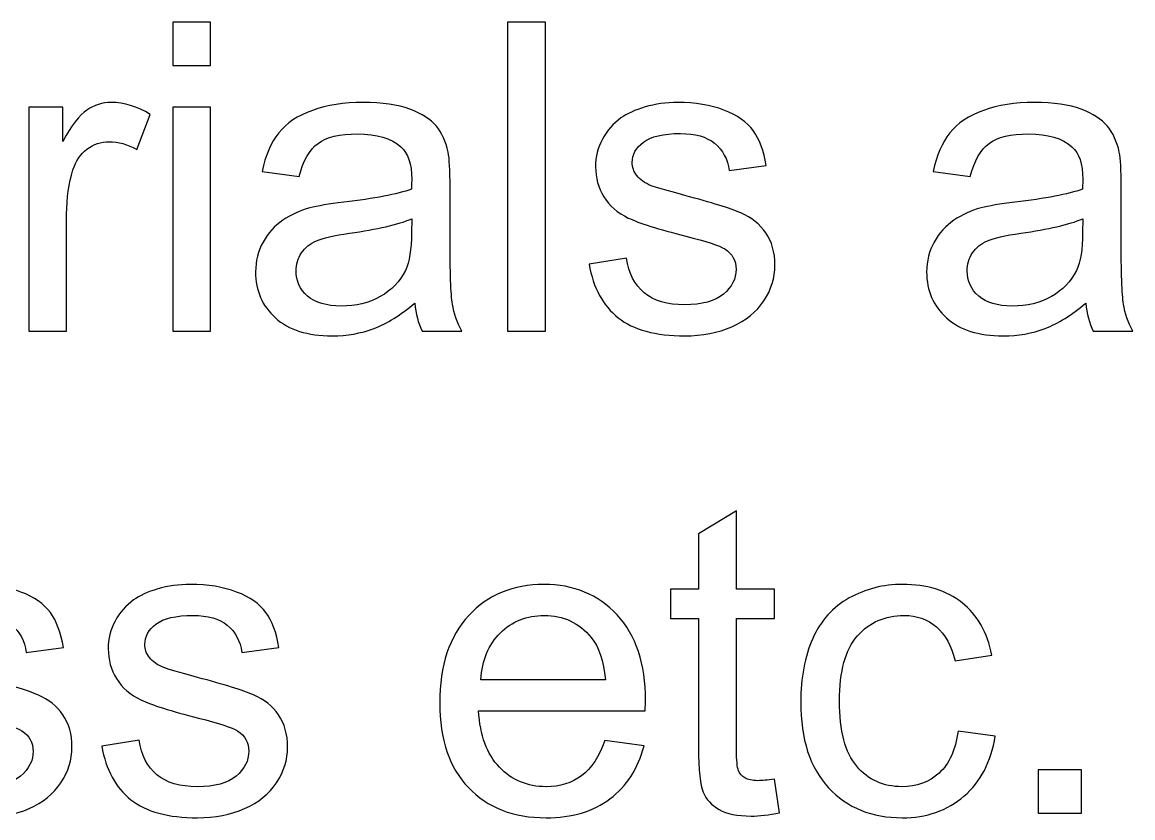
# Model space of a CAD drawing. Header units: centimetres. Extents: x -73.3 to 26.2, y -19.8 to 24.4.
# Drawn here: x 18.117 to 21.608, y 18.855 to 21.355 of the extents above; entities that cross this region are included whole.
import ezdxf

# ---------------------------------------------------------------- set-up
doc = ezdxf.new("R2010")
doc.units = ezdxf.units.CM
doc.header["$MEASUREMENT"] = 0
doc.layers.add('layer 1', color=7, linetype='Continuous')

msp = doc.modelspace()

# ---------------------------------------------------------------- linework, layer by layer
at = {"layer": 'layer 1', "color": 250}
for points, knots in [([(18.59028, 21.21957), (18.59028, 21.21957), (18.59028, 21.35513), (18.59028, 21.35513), (18.59028, 21.35513), (18.59028, 21.35513), (18.70957, 21.35513), (18.70957, 21.35513), (18.70957, 21.35513), (18.70957, 21.35513), (18.70957, 21.21957), (18.70957, 21.21957), (18.70957, 21.21957), (18.70957, 21.21957), (18.59028, 21.21957), (18.59028, 21.21957)], [0, 0, 0, 0, 0.2, 0.2, 0.2, 0.2, 0.4, 0.4, 0.4, 0.4, 0.6, 0.6, 0.6, 0.6, 1, 1, 1, 1]), ([(19.64261, 20.38458), (19.64261, 20.38458), (19.64261, 21.35513), (19.64261, 21.35513), (19.64261, 21.35513), (19.64261, 21.35513), (19.7619, 21.35513), (19.7619, 21.35513), (19.7619, 21.35513), (19.7619, 21.35513), (19.7619, 20.38458), (19.7619, 20.38458), (19.7619, 20.38458), (19.7619, 20.38458), (19.64261, 20.38458), (19.64261, 20.38458)], [0, 0, 0, 0, 0.2, 0.2, 0.2, 0.2, 0.4, 0.4, 0.4, 0.4, 0.6, 0.6, 0.6, 0.6, 1, 1, 1, 1]), ([(18.13755, 20.38458), (18.13755, 20.38458), (18.13755, 21.08809), (18.13755, 21.08809), (18.13755, 21.08809), (18.13755, 21.08809), (18.24463, 21.08809), (18.24463, 21.08809), (18.24463, 21.08809), (18.24463, 21.08809), (18.24463, 20.98033), (18.24463, 20.98033), (18.24463, 20.98033), (18.27197, 21.03025), (18.29727, 21.06324), (18.32054, 21.07905), (18.32054, 21.07905), (18.34381, 21.09509), (18.36934, 21.103), (18.39713, 21.103), (18.39713, 21.103), (18.43734, 21.103), (18.47823, 21.09035), (18.5198, 21.06527), (18.5198, 21.06527), (18.5198, 21.06527), (18.47733, 20.95525), (18.47733, 20.95525), (18.47733, 20.95525), (18.44841, 20.97152), (18.41949, 20.97965), (18.39058, 20.97965), (18.39058, 20.97965), (18.3646, 20.97965), (18.34133, 20.97174), (18.32077, 20.95615), (18.32077, 20.95615), (18.30021, 20.94057), (18.28552, 20.91888), (18.27671, 20.89109), (18.27671, 20.89109), (18.26338, 20.84884), (18.25683, 20.80253), (18.25683, 20.75215), (18.25683, 20.75215), (18.25683, 20.75215), (18.25683, 20.38458), (18.25683, 20.38458), (18.25683, 20.38458), (18.25683, 20.38458), (18.13755, 20.38458), (18.13755, 20.38458)], [0, 0, 0, 0, 0.0714286, 0.0714286, 0.0714286, 0.0714286, 0.1428571, 0.1428571, 0.1428571, 0.1428571, 0.2142857, 0.2142857, 0.2142857, 0.2142857, 0.2857143, 0.2857143, 0.2857143, 0.2857143, 0.3571429, 0.3571429, 0.3571429, 0.3571429, 0.4285714, 0.4285714, 0.4285714, 0.4285714, 0.5, 0.5, 0.5, 0.5, 0.5714286, 0.5714286, 0.5714286, 0.5714286, 0.6428571, 0.6428571, 0.6428571, 0.6428571, 0.7142857, 0.7142857, 0.7142857, 0.7142857, 0.7857143, 0.7857143, 0.7857143, 0.7857143, 0.8571429, 0.8571429, 0.8571429, 0.8571429, 1, 1, 1, 1]), ([(18.59028, 20.38458), (18.59028, 20.38458), (18.59028, 21.08809), (18.59028, 21.08809), (18.59028, 21.08809), (18.59028, 21.08809), (18.70957, 21.08809), (18.70957, 21.08809), (18.70957, 21.08809), (18.70957, 21.08809), (18.70957, 20.38458), (18.70957, 20.38458), (18.70957, 20.38458), (18.70957, 20.38458), (18.59028, 20.38458), (18.59028, 20.38458)], [0, 0, 0, 0, 0.2, 0.2, 0.2, 0.2, 0.4, 0.4, 0.4, 0.4, 0.6, 0.6, 0.6, 0.6, 1, 1, 1, 1]), ([(19.35095, 20.47269), (19.30667, 20.43496), (19.26397, 20.40853), (19.22308, 20.39294), (19.22308, 20.39294), (19.18219, 20.37735), (19.13836, 20.36967), (19.09137, 20.36967), (19.09137, 20.36967), (19.01411, 20.36967), (18.95469, 20.38842), (18.91312, 20.42615), (18.91312, 20.42615), (18.87155, 20.46365), (18.85077, 20.51177), (18.85077, 20.57028), (18.85077, 20.57028), (18.85077, 20.60462), (18.85868, 20.63603), (18.87426, 20.66449), (18.87426, 20.66449), (18.89008, 20.69296), (18.91064, 20.71555), (18.93594, 20.73272), (18.93594, 20.73272), (18.96147, 20.74989), (18.98993, 20.76299), (19.02179, 20.7718), (19.02179, 20.7718), (19.04528, 20.7779), (19.08075, 20.78378), (19.12797, 20.78965), (19.12797, 20.78965), (19.22421, 20.80095), (19.29538, 20.81473), (19.34079, 20.83054), (19.34079, 20.83054), (19.34124, 20.84681), (19.34146, 20.8572), (19.34146, 20.86149), (19.34146, 20.86149), (19.34146, 20.90984), (19.33017, 20.94395), (19.30758, 20.96383), (19.30758, 20.96383), (19.27708, 20.99072), (19.23167, 21.00405), (19.17157, 21.00405), (19.17157, 21.00405), (19.11532, 21.00405), (19.07375, 20.99411), (19.04709, 20.97445), (19.04709, 20.97445), (19.02021, 20.9548), (19.00055, 20.92001), (18.98767, 20.86985), (18.98767, 20.86985), (18.98767, 20.86985), (18.8711, 20.88612), (18.8711, 20.88612), (18.8711, 20.88612), (18.88172, 20.93605), (18.89911, 20.97649), (18.92351, 21.00721), (18.92351, 21.00721), (18.94791, 21.03794), (18.98316, 21.06143), (19.02924, 21.07815), (19.02924, 21.07815), (19.07511, 21.09464), (19.12865, 21.103), (19.18919, 21.103), (19.18919, 21.103), (19.24929, 21.103), (19.29831, 21.096), (19.33604, 21.08176), (19.33604, 21.08176), (19.37354, 21.06753), (19.40133, 21.04991), (19.41895, 21.02845), (19.41895, 21.02845), (19.43657, 21.00698), (19.449, 20.97987), (19.45623, 20.94712), (19.45623, 20.94712), (19.46007, 20.92678), (19.4621, 20.89019), (19.4621, 20.83755), (19.4621, 20.83755), (19.4621, 20.83755), (19.4621, 20.6794), (19.4621, 20.6794), (19.4621, 20.6794), (19.4621, 20.56893), (19.46459, 20.49912), (19.46956, 20.46953), (19.46956, 20.46953), (19.4743, 20.43993), (19.48424, 20.41169), (19.4987, 20.38458), (19.4987, 20.38458), (19.4987, 20.38458), (19.374, 20.38458), (19.374, 20.38458), (19.374, 20.38458), (19.36202, 20.40966), (19.35434, 20.43903), (19.35095, 20.47269)], [0, 0, 0, 0, 0.0357143, 0.0357143, 0.0357143, 0.0357143, 0.0714286, 0.0714286, 0.0714286, 0.0714286, 0.1071429, 0.1071429, 0.1071429, 0.1071429, 0.1428571, 0.1428571, 0.1428571, 0.1428571, 0.1785714, 0.1785714, 0.1785714, 0.1785714, 0.2142857, 0.2142857, 0.2142857, 0.2142857, 0.25, 0.25, 0.25, 0.25, 0.2857143, 0.2857143, 0.2857143, 0.2857143, 0.3214286, 0.3214286, 0.3214286, 0.3214286, 0.3571429, 0.3571429, 0.3571429, 0.3571429, 0.3928571, 0.3928571, 0.3928571, 0.3928571, 0.4285714, 0.4285714, 0.4285714, 0.4285714, 0.4642857, 0.4642857, 0.4642857, 0.4642857, 0.5, 0.5, 0.5, 0.5, 0.5357143, 0.5357143, 0.5357143, 0.5357143, 0.5714286, 0.5714286, 0.5714286, 0.5714286, 0.6071429, 0.6071429, 0.6071429, 0.6071429, 0.6428571, 0.6428571, 0.6428571, 0.6428571, 0.6785714, 0.6785714, 0.6785714, 0.6785714, 0.7142857, 0.7142857, 0.7142857, 0.7142857, 0.75, 0.75, 0.75, 0.75, 0.7857143, 0.7857143, 0.7857143, 0.7857143, 0.8214286, 0.8214286, 0.8214286, 0.8214286, 0.8571429, 0.8571429, 0.8571429, 0.8571429, 0.8928571, 0.8928571, 0.8928571, 0.8928571, 0.9285714, 0.9285714, 0.9285714, 0.9285714, 1, 1, 1, 1]), ([(19.89903, 20.59468), (19.89903, 20.59468), (20.01696, 20.61366), (20.01696, 20.61366), (20.01696, 20.61366), (20.02351, 20.56644), (20.04204, 20.5303), (20.07231, 20.50499), (20.07231, 20.50499), (20.10258, 20.47992), (20.14506, 20.46727), (20.19928, 20.46727), (20.19928, 20.46727), (20.25417, 20.46727), (20.29484, 20.47834), (20.3215, 20.5007), (20.3215, 20.5007), (20.34793, 20.52284), (20.36126, 20.54905), (20.36126, 20.5791), (20.36126, 20.5791), (20.36126, 20.60598), (20.34929, 20.62722), (20.32556, 20.64258), (20.32556, 20.64258), (20.30885, 20.6532), (20.26818, 20.66653), (20.20357, 20.68302), (20.20357, 20.68302), (20.11636, 20.70493), (20.05604, 20.72391), (20.02216, 20.73995), (20.02216, 20.73995), (19.98849, 20.75622), (19.96297, 20.77836), (19.94557, 20.80682), (19.94557, 20.80682), (19.92817, 20.83506), (19.91936, 20.86646), (19.91936, 20.9008), (19.91936, 20.9008), (19.91936, 20.93221), (19.92659, 20.96112), (19.94083, 20.98778), (19.94083, 20.98778), (19.95528, 21.01444), (19.97471, 21.03658), (19.99934, 21.0542), (19.99934, 21.0542), (20.01786, 21.06776), (20.04317, 21.07928), (20.07502, 21.08877), (20.07502, 21.08877), (20.1071, 21.09826), (20.14122, 21.103), (20.17781, 21.103), (20.17781, 21.103), (20.23294, 21.103), (20.28128, 21.09509), (20.32285, 21.07905), (20.32285, 21.07905), (20.36465, 21.06324), (20.39537, 21.04155), (20.41525, 21.01444), (20.41525, 21.01444), (20.43491, 20.9871), (20.44869, 20.95073), (20.45615, 20.9051), (20.45615, 20.9051), (20.45615, 20.9051), (20.33957, 20.88883), (20.33957, 20.88883), (20.33957, 20.88883), (20.33438, 20.92543), (20.31901, 20.95412), (20.29371, 20.97468), (20.29371, 20.97468), (20.26841, 20.99524), (20.23271, 21.0054), (20.1864, 21.0054), (20.1864, 21.0054), (20.13195, 21.0054), (20.09287, 20.99637), (20.0696, 20.97829), (20.0696, 20.97829), (20.04633, 20.96022), (20.03458, 20.93898), (20.03458, 20.91481), (20.03458, 20.91481), (20.03458, 20.89945), (20.03933, 20.88544), (20.04904, 20.87302), (20.04904, 20.87302), (20.05876, 20.86036), (20.07389, 20.84975), (20.09468, 20.84139), (20.09468, 20.84139), (20.10665, 20.83687), (20.14144, 20.8267), (20.19973, 20.81089), (20.19973, 20.81089), (20.28377, 20.78852), (20.34251, 20.77), (20.37594, 20.75576), (20.37594, 20.75576), (20.40938, 20.74153), (20.43559, 20.72052), (20.45456, 20.69341), (20.45456, 20.69341), (20.47377, 20.66607), (20.48326, 20.63219), (20.48326, 20.59152), (20.48326, 20.59152), (20.48326, 20.55199), (20.47173, 20.51471), (20.44846, 20.47969), (20.44846, 20.47969), (20.42519, 20.44467), (20.39176, 20.41756), (20.34816, 20.39836), (20.34816, 20.39836), (20.30433, 20.37916), (20.25485, 20.36967), (20.19973, 20.36967), (20.19973, 20.36967), (20.10846, 20.36967), (20.03865, 20.38865), (19.99075, 20.42637), (19.99075, 20.42637), (19.94286, 20.46433), (19.91236, 20.52036), (19.89903, 20.59468)], [0, 0, 0, 0, 0.0294118, 0.0294118, 0.0294118, 0.0294118, 0.0588235, 0.0588235, 0.0588235, 0.0588235, 0.0882353, 0.0882353, 0.0882353, 0.0882353, 0.1176471, 0.1176471, 0.1176471, 0.1176471, 0.1470588, 0.1470588, 0.1470588, 0.1470588, 0.1764706, 0.1764706, 0.1764706, 0.1764706, 0.2058824, 0.2058824, 0.2058824, 0.2058824, 0.2352941, 0.2352941, 0.2352941, 0.2352941, 0.2647059, 0.2647059, 0.2647059, 0.2647059, 0.2941176, 0.2941176, 0.2941176, 0.2941176, 0.3235294, 0.3235294, 0.3235294, 0.3235294, 0.3529412, 0.3529412, 0.3529412, 0.3529412, 0.3823529, 0.3823529, 0.3823529, 0.3823529, 0.4117647, 0.4117647, 0.4117647, 0.4117647, 0.4411765, 0.4411765, 0.4411765, 0.4411765, 0.4705882, 0.4705882, 0.4705882, 0.4705882, 0.5, 0.5, 0.5, 0.5, 0.5294118, 0.5294118, 0.5294118, 0.5294118, 0.5588235, 0.5588235, 0.5588235, 0.5588235, 0.5882353, 0.5882353, 0.5882353, 0.5882353, 0.6176471, 0.6176471, 0.6176471, 0.6176471, 0.6470588, 0.6470588, 0.6470588, 0.6470588, 0.6764706, 0.6764706, 0.6764706, 0.6764706, 0.7058824, 0.7058824, 0.7058824, 0.7058824, 0.7352941, 0.7352941, 0.7352941, 0.7352941, 0.7647059, 0.7647059, 0.7647059, 0.7647059, 0.7941176, 0.7941176, 0.7941176, 0.7941176, 0.8235294, 0.8235294, 0.8235294, 0.8235294, 0.8529412, 0.8529412, 0.8529412, 0.8529412, 0.8823529, 0.8823529, 0.8823529, 0.8823529, 0.9117647, 0.9117647, 0.9117647, 0.9117647, 0.9411765, 0.9411765, 0.9411765, 0.9411765, 1, 1, 1, 1]), ([(21.46035, 20.47269), (21.41607, 20.43496), (21.37337, 20.40853), (21.33248, 20.39294), (21.33248, 20.39294), (21.29159, 20.37735), (21.24776, 20.36967), (21.20077, 20.36967), (21.20077, 20.36967), (21.12351, 20.36967), (21.06409, 20.38842), (21.02252, 20.42615), (21.02252, 20.42615), (20.98095, 20.46365), (20.96017, 20.51177), (20.96017, 20.57028), (20.96017, 20.57028), (20.96017, 20.60462), (20.96808, 20.63603), (20.98366, 20.66449), (20.98366, 20.66449), (20.99948, 20.69296), (21.02004, 20.71555), (21.04534, 20.73272), (21.04534, 20.73272), (21.07087, 20.74989), (21.09933, 20.76299), (21.13119, 20.7718), (21.13119, 20.7718), (21.15468, 20.7779), (21.19015, 20.78378), (21.23737, 20.78965), (21.23737, 20.78965), (21.33361, 20.80095), (21.40478, 20.81473), (21.45019, 20.83054), (21.45019, 20.83054), (21.45064, 20.84681), (21.45086, 20.8572), (21.45086, 20.86149), (21.45086, 20.86149), (21.45086, 20.90984), (21.43957, 20.94395), (21.41698, 20.96383), (21.41698, 20.96383), (21.38648, 20.99072), (21.34107, 21.00405), (21.28097, 21.00405), (21.28097, 21.00405), (21.22472, 21.00405), (21.18315, 20.99411), (21.15649, 20.97445), (21.15649, 20.97445), (21.12961, 20.9548), (21.10995, 20.92001), (21.09707, 20.86985), (21.09707, 20.86985), (21.09707, 20.86985), (20.9805, 20.88612), (20.9805, 20.88612), (20.9805, 20.88612), (20.99112, 20.93605), (21.00851, 20.97649), (21.03291, 21.00721), (21.03291, 21.00721), (21.05731, 21.03794), (21.09256, 21.06143), (21.13864, 21.07815), (21.13864, 21.07815), (21.18451, 21.09464), (21.23805, 21.103), (21.29859, 21.103), (21.29859, 21.103), (21.35869, 21.103), (21.40771, 21.096), (21.44544, 21.08176), (21.44544, 21.08176), (21.48294, 21.06753), (21.51073, 21.04991), (21.52835, 21.02845), (21.52835, 21.02845), (21.54597, 21.00698), (21.5584, 20.97987), (21.56563, 20.94712), (21.56563, 20.94712), (21.56947, 20.92678), (21.5715, 20.89019), (21.5715, 20.83755), (21.5715, 20.83755), (21.5715, 20.83755), (21.5715, 20.6794), (21.5715, 20.6794), (21.5715, 20.6794), (21.5715, 20.56893), (21.57399, 20.49912), (21.57896, 20.46953), (21.57896, 20.46953), (21.5837, 20.43993), (21.59364, 20.41169), (21.6081, 20.38458), (21.6081, 20.38458), (21.6081, 20.38458), (21.4834, 20.38458), (21.4834, 20.38458), (21.4834, 20.38458), (21.47142, 20.40966), (21.46374, 20.43903), (21.46035, 20.47269)], [0, 0, 0, 0, 0.0357143, 0.0357143, 0.0357143, 0.0357143, 0.0714286, 0.0714286, 0.0714286, 0.0714286, 0.1071429, 0.1071429, 0.1071429, 0.1071429, 0.1428571, 0.1428571, 0.1428571, 0.1428571, 0.1785714, 0.1785714, 0.1785714, 0.1785714, 0.2142857, 0.2142857, 0.2142857, 0.2142857, 0.25, 0.25, 0.25, 0.25, 0.2857143, 0.2857143, 0.2857143, 0.2857143, 0.3214286, 0.3214286, 0.3214286, 0.3214286, 0.3571429, 0.3571429, 0.3571429, 0.3571429, 0.3928571, 0.3928571, 0.3928571, 0.3928571, 0.4285714, 0.4285714, 0.4285714, 0.4285714, 0.4642857, 0.4642857, 0.4642857, 0.4642857, 0.5, 0.5, 0.5, 0.5, 0.5357143, 0.5357143, 0.5357143, 0.5357143, 0.5714286, 0.5714286, 0.5714286, 0.5714286, 0.6071429, 0.6071429, 0.6071429, 0.6071429, 0.6428571, 0.6428571, 0.6428571, 0.6428571, 0.6785714, 0.6785714, 0.6785714, 0.6785714, 0.7142857, 0.7142857, 0.7142857, 0.7142857, 0.75, 0.75, 0.75, 0.75, 0.7857143, 0.7857143, 0.7857143, 0.7857143, 0.8214286, 0.8214286, 0.8214286, 0.8214286, 0.8571429, 0.8571429, 0.8571429, 0.8571429, 0.8928571, 0.8928571, 0.8928571, 0.8928571, 0.9285714, 0.9285714, 0.9285714, 0.9285714, 1, 1, 1, 1]), ([(19.34146, 20.73701), (19.29809, 20.71939), (19.23302, 20.70448), (19.14627, 20.69228), (19.14627, 20.69228), (19.09702, 20.68528), (19.06223, 20.67737), (19.0419, 20.66856), (19.0419, 20.66856), (19.02156, 20.65975), (19.00597, 20.64687), (18.9949, 20.63015), (18.9949, 20.63015), (18.98383, 20.61321), (18.97819, 20.59446), (18.97819, 20.57367), (18.97819, 20.57367), (18.97819, 20.54227), (18.99016, 20.51584), (19.01433, 20.49483), (19.01433, 20.49483), (19.03851, 20.47382), (19.07375, 20.4632), (19.12006, 20.4632), (19.12006, 20.4632), (19.16592, 20.4632), (19.20682, 20.47314), (19.24274, 20.49325), (19.24274, 20.49325), (19.27843, 20.51313), (19.30486, 20.54046), (19.32158, 20.57503), (19.32158, 20.57503), (19.33446, 20.60191), (19.34079, 20.64145), (19.34079, 20.69364), (19.34079, 20.69364), (19.34079, 20.69364), (19.34146, 20.73701), (19.34146, 20.73701)], [0, 0, 0, 0, 0.0909091, 0.0909091, 0.0909091, 0.0909091, 0.1818182, 0.1818182, 0.1818182, 0.1818182, 0.2727273, 0.2727273, 0.2727273, 0.2727273, 0.3636364, 0.3636364, 0.3636364, 0.3636364, 0.4545455, 0.4545455, 0.4545455, 0.4545455, 0.5454545, 0.5454545, 0.5454545, 0.5454545, 0.6363636, 0.6363636, 0.6363636, 0.6363636, 0.7272727, 0.7272727, 0.7272727, 0.7272727, 0.8181818, 0.8181818, 0.8181818, 0.8181818, 1, 1, 1, 1]), ([(21.45086, 20.73701), (21.40749, 20.71939), (21.34242, 20.70448), (21.25567, 20.69228), (21.25567, 20.69228), (21.20642, 20.68528), (21.17163, 20.67737), (21.1513, 20.66856), (21.1513, 20.66856), (21.13096, 20.65975), (21.11537, 20.64687), (21.1043, 20.63015), (21.1043, 20.63015), (21.09323, 20.61321), (21.08759, 20.59446), (21.08759, 20.57367), (21.08759, 20.57367), (21.08759, 20.54227), (21.09956, 20.51584), (21.12373, 20.49483), (21.12373, 20.49483), (21.14791, 20.47382), (21.18315, 20.4632), (21.22946, 20.4632), (21.22946, 20.4632), (21.27532, 20.4632), (21.31622, 20.47314), (21.35214, 20.49325), (21.35214, 20.49325), (21.38783, 20.51313), (21.41426, 20.54046), (21.43098, 20.57503), (21.43098, 20.57503), (21.44386, 20.60191), (21.45019, 20.64145), (21.45019, 20.69364), (21.45019, 20.69364), (21.45019, 20.69364), (21.45086, 20.73701), (21.45086, 20.73701)], [0, 0, 0, 0, 0.0909091, 0.0909091, 0.0909091, 0.0909091, 0.1818182, 0.1818182, 0.1818182, 0.1818182, 0.2727273, 0.2727273, 0.2727273, 0.2727273, 0.3636364, 0.3636364, 0.3636364, 0.3636364, 0.4545455, 0.4545455, 0.4545455, 0.4545455, 0.5454545, 0.5454545, 0.5454545, 0.5454545, 0.6363636, 0.6363636, 0.6363636, 0.6363636, 0.7272727, 0.7272727, 0.7272727, 0.7272727, 0.8181818, 0.8181818, 0.8181818, 0.8181818, 1, 1, 1, 1]), ([(20.48178, 18.97666), (20.48178, 18.97666), (20.49804, 18.87138), (20.49804, 18.87138), (20.49804, 18.87138), (20.46461, 18.86438), (20.43456, 18.86076), (20.40835, 18.86076), (20.40835, 18.86076), (20.3652, 18.86076), (20.33177, 18.86754), (20.30782, 18.88132), (20.30782, 18.88132), (20.2841, 18.8951), (20.26738, 18.91295), (20.25767, 18.93531), (20.25767, 18.93531), (20.24795, 18.95768), (20.24321, 19.00467), (20.24321, 19.07629), (20.24321, 19.07629), (20.24321, 19.07629), (20.24321, 19.48158), (20.24321, 19.48158), (20.24321, 19.48158), (20.24321, 19.48158), (20.1551, 19.48158), (20.1551, 19.48158), (20.1551, 19.48158), (20.1551, 19.48158), (20.1551, 19.57376), (20.1551, 19.57376), (20.1551, 19.57376), (20.1551, 19.57376), (20.24321, 19.57376), (20.24321, 19.57376), (20.24321, 19.57376), (20.24321, 19.57376), (20.24321, 19.74772), (20.24321, 19.74772), (20.24321, 19.74772), (20.24321, 19.74772), (20.36249, 19.81933), (20.36249, 19.81933), (20.36249, 19.81933), (20.36249, 19.81933), (20.36249, 19.57376), (20.36249, 19.57376), (20.36249, 19.57376), (20.36249, 19.57376), (20.48178, 19.57376), (20.48178, 19.57376), (20.48178, 19.57376), (20.48178, 19.57376), (20.48178, 19.48158), (20.48178, 19.48158), (20.48178, 19.48158), (20.48178, 19.48158), (20.36249, 19.48158), (20.36249, 19.48158), (20.36249, 19.48158), (20.36249, 19.48158), (20.36249, 19.06951), (20.36249, 19.06951), (20.36249, 19.06951), (20.36249, 19.0354), (20.36452, 19.01348), (20.36882, 19.00377), (20.36882, 19.00377), (20.37288, 18.99405), (20.37966, 18.98637), (20.38915, 18.9805), (20.38915, 18.9805), (20.39864, 18.97485), (20.41219, 18.97191), (20.42981, 18.97191), (20.42981, 18.97191), (20.44292, 18.97191), (20.46031, 18.97349), (20.48178, 18.97666)], [0, 0, 0, 0, 0.047619, 0.047619, 0.047619, 0.047619, 0.0952381, 0.0952381, 0.0952381, 0.0952381, 0.1428571, 0.1428571, 0.1428571, 0.1428571, 0.1904762, 0.1904762, 0.1904762, 0.1904762, 0.2380952, 0.2380952, 0.2380952, 0.2380952, 0.2857143, 0.2857143, 0.2857143, 0.2857143, 0.3333333, 0.3333333, 0.3333333, 0.3333333, 0.3809524, 0.3809524, 0.3809524, 0.3809524, 0.4285714, 0.4285714, 0.4285714, 0.4285714, 0.4761905, 0.4761905, 0.4761905, 0.4761905, 0.5238095, 0.5238095, 0.5238095, 0.5238095, 0.5714286, 0.5714286, 0.5714286, 0.5714286, 0.6190476, 0.6190476, 0.6190476, 0.6190476, 0.6666667, 0.6666667, 0.6666667, 0.6666667, 0.7142857, 0.7142857, 0.7142857, 0.7142857, 0.7619048, 0.7619048, 0.7619048, 0.7619048, 0.8095238, 0.8095238, 0.8095238, 0.8095238, 0.8571429, 0.8571429, 0.8571429, 0.8571429, 0.9047619, 0.9047619, 0.9047619, 0.9047619, 1, 1, 1, 1]), ([(17.68943, 19.08035), (17.68943, 19.08035), (17.80736, 19.09933), (17.80736, 19.09933), (17.80736, 19.09933), (17.81391, 19.05211), (17.83244, 19.01597), (17.86271, 18.99066), (17.86271, 18.99066), (17.89298, 18.96559), (17.93546, 18.95294), (17.98968, 18.95294), (17.98968, 18.95294), (18.04457, 18.95294), (18.08524, 18.96401), (18.1119, 18.98637), (18.1119, 18.98637), (18.13833, 19.00851), (18.15166, 19.03472), (18.15166, 19.06477), (18.15166, 19.06477), (18.15166, 19.09165), (18.13969, 19.11289), (18.11596, 19.12825), (18.11596, 19.12825), (18.09925, 19.13887), (18.05858, 19.1522), (17.99397, 19.16869), (17.99397, 19.16869), (17.90676, 19.1906), (17.84644, 19.20958), (17.81256, 19.22562), (17.81256, 19.22562), (17.77889, 19.24189), (17.75337, 19.26403), (17.73597, 19.29249), (17.73597, 19.29249), (17.71857, 19.32073), (17.70976, 19.35213), (17.70976, 19.38647), (17.70976, 19.38647), (17.70976, 19.41788), (17.71699, 19.44679), (17.73123, 19.47345), (17.73123, 19.47345), (17.74568, 19.50011), (17.76511, 19.52225), (17.78974, 19.53987), (17.78974, 19.53987), (17.80826, 19.55343), (17.83357, 19.56495), (17.86542, 19.57444), (17.86542, 19.57444), (17.8975, 19.58393), (17.93162, 19.58867), (17.96821, 19.58867), (17.96821, 19.58867), (18.02334, 19.58867), (18.07168, 19.58076), (18.11325, 19.56472), (18.11325, 19.56472), (18.15505, 19.54891), (18.18577, 19.52722), (18.20565, 19.50011), (18.20565, 19.50011), (18.22531, 19.47277), (18.23909, 19.4364), (18.24655, 19.39077), (18.24655, 19.39077), (18.24655, 19.39077), (18.12997, 19.3745), (18.12997, 19.3745), (18.12997, 19.3745), (18.12478, 19.4111), (18.10941, 19.43979), (18.08411, 19.46035), (18.08411, 19.46035), (18.05881, 19.48091), (18.02311, 19.49107), (17.9768, 19.49107), (17.9768, 19.49107), (17.92235, 19.49107), (17.88327, 19.48204), (17.86, 19.46396), (17.86, 19.46396), (17.83673, 19.44589), (17.82498, 19.42465), (17.82498, 19.40048), (17.82498, 19.40048), (17.82498, 19.38512), (17.82973, 19.37111), (17.83944, 19.35869), (17.83944, 19.35869), (17.84916, 19.34603), (17.86429, 19.33542), (17.88508, 19.32706), (17.88508, 19.32706), (17.89705, 19.32254), (17.93184, 19.31237), (17.99013, 19.29656), (17.99013, 19.29656), (18.07417, 19.27419), (18.13291, 19.25567), (18.16634, 19.24143), (18.16634, 19.24143), (18.19978, 19.2272), (18.22599, 19.20619), (18.24496, 19.17908), (18.24496, 19.17908), (18.26417, 19.15174), (18.27366, 19.11786), (18.27366, 19.07719), (18.27366, 19.07719), (18.27366, 19.03766), (18.26213, 19.00038), (18.23886, 18.96536), (18.23886, 18.96536), (18.21559, 18.93034), (18.18216, 18.90323), (18.13856, 18.88403), (18.13856, 18.88403), (18.09473, 18.86483), (18.04525, 18.85534), (17.99013, 18.85534), (17.99013, 18.85534), (17.89886, 18.85534), (17.82905, 18.87432), (17.78115, 18.91204), (17.78115, 18.91204), (17.73326, 18.95), (17.70276, 19.00603), (17.68943, 19.08035)], [0, 0, 0, 0, 0.0294118, 0.0294118, 0.0294118, 0.0294118, 0.0588235, 0.0588235, 0.0588235, 0.0588235, 0.0882353, 0.0882353, 0.0882353, 0.0882353, 0.1176471, 0.1176471, 0.1176471, 0.1176471, 0.1470588, 0.1470588, 0.1470588, 0.1470588, 0.1764706, 0.1764706, 0.1764706, 0.1764706, 0.2058824, 0.2058824, 0.2058824, 0.2058824, 0.2352941, 0.2352941, 0.2352941, 0.2352941, 0.2647059, 0.2647059, 0.2647059, 0.2647059, 0.2941176, 0.2941176, 0.2941176, 0.2941176, 0.3235294, 0.3235294, 0.3235294, 0.3235294, 0.3529412, 0.3529412, 0.3529412, 0.3529412, 0.3823529, 0.3823529, 0.3823529, 0.3823529, 0.4117647, 0.4117647, 0.4117647, 0.4117647, 0.4411765, 0.4411765, 0.4411765, 0.4411765, 0.4705882, 0.4705882, 0.4705882, 0.4705882, 0.5, 0.5, 0.5, 0.5, 0.5294118, 0.5294118, 0.5294118, 0.5294118, 0.5588235, 0.5588235, 0.5588235, 0.5588235, 0.5882353, 0.5882353, 0.5882353, 0.5882353, 0.6176471, 0.6176471, 0.6176471, 0.6176471, 0.6470588, 0.6470588, 0.6470588, 0.6470588, 0.6764706, 0.6764706, 0.6764706, 0.6764706, 0.7058824, 0.7058824, 0.7058824, 0.7058824, 0.7352941, 0.7352941, 0.7352941, 0.7352941, 0.7647059, 0.7647059, 0.7647059, 0.7647059, 0.7941176, 0.7941176, 0.7941176, 0.7941176, 0.8235294, 0.8235294, 0.8235294, 0.8235294, 0.8529412, 0.8529412, 0.8529412, 0.8529412, 0.8823529, 0.8823529, 0.8823529, 0.8823529, 0.9117647, 0.9117647, 0.9117647, 0.9117647, 0.9411765, 0.9411765, 0.9411765, 0.9411765, 1, 1, 1, 1]), ([(18.36718, 19.08035), (18.36718, 19.08035), (18.48511, 19.09933), (18.48511, 19.09933), (18.48511, 19.09933), (18.49166, 19.05211), (18.51019, 19.01597), (18.54046, 18.99066), (18.54046, 18.99066), (18.57073, 18.96559), (18.61321, 18.95294), (18.66743, 18.95294), (18.66743, 18.95294), (18.72232, 18.95294), (18.76299, 18.96401), (18.78965, 18.98637), (18.78965, 18.98637), (18.81608, 19.00851), (18.82941, 19.03472), (18.82941, 19.06477), (18.82941, 19.06477), (18.82941, 19.09165), (18.81744, 19.11289), (18.79371, 19.12825), (18.79371, 19.12825), (18.777, 19.13887), (18.73633, 19.1522), (18.67172, 19.16869), (18.67172, 19.16869), (18.58451, 19.1906), (18.52419, 19.20958), (18.49031, 19.22562), (18.49031, 19.22562), (18.45664, 19.24189), (18.43112, 19.26403), (18.41372, 19.29249), (18.41372, 19.29249), (18.39632, 19.32073), (18.38751, 19.35213), (18.38751, 19.38647), (18.38751, 19.38647), (18.38751, 19.41788), (18.39474, 19.44679), (18.40898, 19.47345), (18.40898, 19.47345), (18.42343, 19.50011), (18.44286, 19.52225), (18.46749, 19.53987), (18.46749, 19.53987), (18.48601, 19.55343), (18.51132, 19.56495), (18.54317, 19.57444), (18.54317, 19.57444), (18.57525, 19.58393), (18.60937, 19.58867), (18.64596, 19.58867), (18.64596, 19.58867), (18.70109, 19.58867), (18.74943, 19.58076), (18.791, 19.56472), (18.791, 19.56472), (18.8328, 19.54891), (18.86352, 19.52722), (18.8834, 19.50011), (18.8834, 19.50011), (18.90306, 19.47277), (18.91684, 19.4364), (18.9243, 19.39077), (18.9243, 19.39077), (18.9243, 19.39077), (18.80772, 19.3745), (18.80772, 19.3745), (18.80772, 19.3745), (18.80253, 19.4111), (18.78716, 19.43979), (18.76186, 19.46035), (18.76186, 19.46035), (18.73656, 19.48091), (18.70086, 19.49107), (18.65455, 19.49107), (18.65455, 19.49107), (18.6001, 19.49107), (18.56102, 19.48204), (18.53775, 19.46396), (18.53775, 19.46396), (18.51448, 19.44589), (18.50273, 19.42465), (18.50273, 19.40048), (18.50273, 19.40048), (18.50273, 19.38512), (18.50748, 19.37111), (18.51719, 19.35869), (18.51719, 19.35869), (18.52691, 19.34603), (18.54204, 19.33542), (18.56283, 19.32706), (18.56283, 19.32706), (18.5748, 19.32254), (18.60959, 19.31237), (18.66788, 19.29656), (18.66788, 19.29656), (18.75192, 19.27419), (18.81066, 19.25567), (18.84409, 19.24143), (18.84409, 19.24143), (18.87753, 19.2272), (18.90374, 19.20619), (18.92271, 19.17908), (18.92271, 19.17908), (18.94192, 19.15174), (18.95141, 19.11786), (18.95141, 19.07719), (18.95141, 19.07719), (18.95141, 19.03766), (18.93988, 19.00038), (18.91661, 18.96536), (18.91661, 18.96536), (18.89334, 18.93034), (18.85991, 18.90323), (18.81631, 18.88403), (18.81631, 18.88403), (18.77248, 18.86483), (18.723, 18.85534), (18.66788, 18.85534), (18.66788, 18.85534), (18.57661, 18.85534), (18.5068, 18.87432), (18.4589, 18.91204), (18.4589, 18.91204), (18.41101, 18.95), (18.38051, 19.00603), (18.36718, 19.08035)], [0, 0, 0, 0, 0.0294118, 0.0294118, 0.0294118, 0.0294118, 0.0588235, 0.0588235, 0.0588235, 0.0588235, 0.0882353, 0.0882353, 0.0882353, 0.0882353, 0.1176471, 0.1176471, 0.1176471, 0.1176471, 0.1470588, 0.1470588, 0.1470588, 0.1470588, 0.1764706, 0.1764706, 0.1764706, 0.1764706, 0.2058824, 0.2058824, 0.2058824, 0.2058824, 0.2352941, 0.2352941, 0.2352941, 0.2352941, 0.2647059, 0.2647059, 0.2647059, 0.2647059, 0.2941176, 0.2941176, 0.2941176, 0.2941176, 0.3235294, 0.3235294, 0.3235294, 0.3235294, 0.3529412, 0.3529412, 0.3529412, 0.3529412, 0.3823529, 0.3823529, 0.3823529, 0.3823529, 0.4117647, 0.4117647, 0.4117647, 0.4117647, 0.4411765, 0.4411765, 0.4411765, 0.4411765, 0.4705882, 0.4705882, 0.4705882, 0.4705882, 0.5, 0.5, 0.5, 0.5, 0.5294118, 0.5294118, 0.5294118, 0.5294118, 0.5588235, 0.5588235, 0.5588235, 0.5588235, 0.5882353, 0.5882353, 0.5882353, 0.5882353, 0.6176471, 0.6176471, 0.6176471, 0.6176471, 0.6470588, 0.6470588, 0.6470588, 0.6470588, 0.6764706, 0.6764706, 0.6764706, 0.6764706, 0.7058824, 0.7058824, 0.7058824, 0.7058824, 0.7352941, 0.7352941, 0.7352941, 0.7352941, 0.7647059, 0.7647059, 0.7647059, 0.7647059, 0.7941176, 0.7941176, 0.7941176, 0.7941176, 0.8235294, 0.8235294, 0.8235294, 0.8235294, 0.8529412, 0.8529412, 0.8529412, 0.8529412, 0.8823529, 0.8823529, 0.8823529, 0.8823529, 0.9117647, 0.9117647, 0.9117647, 0.9117647, 0.9411765, 0.9411765, 0.9411765, 0.9411765, 1, 1, 1, 1]), ([(19.94883, 19.09798), (19.94883, 19.09798), (20.07219, 19.08171), (20.07219, 19.08171), (20.07219, 19.08171), (20.05298, 19.01009), (20.01706, 18.95429), (19.96465, 18.91476), (19.96465, 18.91476), (19.91224, 18.87522), (19.84536, 18.85534), (19.76381, 18.85534), (19.76381, 18.85534), (19.66124, 18.85534), (19.57991, 18.88697), (19.51982, 18.95023), (19.51982, 18.95023), (19.45972, 19.01326), (19.42967, 19.10204), (19.42967, 19.21613), (19.42967, 19.21613), (19.42967, 19.33406), (19.45995, 19.42578), (19.52072, 19.49085), (19.52072, 19.49085), (19.58149, 19.55614), (19.66034, 19.58867), (19.75726, 19.58867), (19.75726, 19.58867), (19.85101, 19.58867), (19.9276, 19.55682), (19.98701, 19.49288), (19.98701, 19.49288), (20.04643, 19.42895), (20.07625, 19.33903), (20.07625, 19.22313), (20.07625, 19.22313), (20.07625, 19.21613), (20.07603, 19.20551), (20.07557, 19.19151), (20.07557, 19.19151), (20.07557, 19.19151), (19.55167, 19.19151), (19.55167, 19.19151), (19.55167, 19.19151), (19.55619, 19.11447), (19.57788, 19.05528), (19.61719, 19.01439), (19.61719, 19.01439), (19.65627, 18.97349), (19.70529, 18.95294), (19.76381, 18.95294), (19.76381, 18.95294), (19.80741, 18.95294), (19.84469, 18.96446), (19.87541, 18.9875), (19.87541, 18.9875), (19.90636, 19.01055), (19.93076, 19.04737), (19.94883, 19.09798)], [0, 0, 0, 0, 0.0625, 0.0625, 0.0625, 0.0625, 0.125, 0.125, 0.125, 0.125, 0.1875, 0.1875, 0.1875, 0.1875, 0.25, 0.25, 0.25, 0.25, 0.3125, 0.3125, 0.3125, 0.3125, 0.375, 0.375, 0.375, 0.375, 0.4375, 0.4375, 0.4375, 0.4375, 0.5, 0.5, 0.5, 0.5, 0.5625, 0.5625, 0.5625, 0.5625, 0.625, 0.625, 0.625, 0.625, 0.6875, 0.6875, 0.6875, 0.6875, 0.75, 0.75, 0.75, 0.75, 0.8125, 0.8125, 0.8125, 0.8125, 0.875, 0.875, 0.875, 0.875, 1, 1, 1, 1]), ([(21.059, 19.1278), (21.059, 19.1278), (21.17558, 19.11153), (21.17558, 19.11153), (21.17558, 19.11153), (21.1627, 19.03133), (21.13017, 18.96875), (21.07753, 18.92334), (21.07753, 18.92334), (21.02489, 18.87793), (20.96005, 18.85534), (20.88346, 18.85534), (20.88346, 18.85534), (20.78745, 18.85534), (20.71018, 18.88674), (20.6519, 18.94955), (20.6519, 18.94955), (20.59338, 19.01235), (20.56424, 19.10227), (20.56424, 19.21929), (20.56424, 19.21929), (20.56424, 19.2952), (20.57689, 19.3614), (20.60197, 19.41833), (20.60197, 19.41833), (20.62705, 19.47503), (20.66523, 19.51773), (20.71674, 19.54597), (20.71674, 19.54597), (20.76802, 19.57444), (20.82382, 19.58867), (20.88437, 19.58867), (20.88437, 19.58867), (20.9605, 19.58867), (21.02308, 19.56947), (21.07143, 19.53084), (21.07143, 19.53084), (21.12, 19.4922), (21.15118, 19.43731), (21.16473, 19.36637), (21.16473, 19.36637), (21.16473, 19.36637), (21.04951, 19.34875), (21.04951, 19.34875), (21.04951, 19.34875), (21.03844, 19.39596), (21.01901, 19.43143), (20.99077, 19.45538), (20.99077, 19.45538), (20.96276, 19.4791), (20.92887, 19.49107), (20.88911, 19.49107), (20.88911, 19.49107), (20.82902, 19.49107), (20.78022, 19.46961), (20.74249, 19.42669), (20.74249, 19.42669), (20.70499, 19.38354), (20.68624, 19.31576), (20.68624, 19.22268), (20.68624, 19.22268), (20.68624, 19.12825), (20.70431, 19.0598), (20.74046, 19.0171), (20.74046, 19.0171), (20.77683, 18.9744), (20.82405, 18.95294), (20.88211, 18.95294), (20.88211, 18.95294), (20.9291, 18.95294), (20.96818, 18.96717), (20.99936, 18.99586), (20.99936, 18.99586), (21.03076, 19.02433), (21.05064, 19.06838), (21.059, 19.1278)], [0, 0, 0, 0, 0.05, 0.05, 0.05, 0.05, 0.1, 0.1, 0.1, 0.1, 0.15, 0.15, 0.15, 0.15, 0.2, 0.2, 0.2, 0.2, 0.25, 0.25, 0.25, 0.25, 0.3, 0.3, 0.3, 0.3, 0.35, 0.35, 0.35, 0.35, 0.4, 0.4, 0.4, 0.4, 0.45, 0.45, 0.45, 0.45, 0.5, 0.5, 0.5, 0.5, 0.55, 0.55, 0.55, 0.55, 0.6, 0.6, 0.6, 0.6, 0.65, 0.65, 0.65, 0.65, 0.7, 0.7, 0.7, 0.7, 0.75, 0.75, 0.75, 0.75, 0.8, 0.8, 0.8, 0.8, 0.85, 0.85, 0.85, 0.85, 0.9, 0.9, 0.9, 0.9, 1, 1, 1, 1]), ([(19.55845, 19.2891), (19.55845, 19.2891), (19.95019, 19.2891), (19.95019, 19.2891), (19.95019, 19.2891), (19.94499, 19.34829), (19.92986, 19.39257), (19.90523, 19.42217), (19.90523, 19.42217), (19.8675, 19.46803), (19.81825, 19.49107), (19.75793, 19.49107), (19.75793, 19.49107), (19.70326, 19.49107), (19.6574, 19.47277), (19.62012, 19.43618), (19.62012, 19.43618), (19.58307, 19.39958), (19.56251, 19.35055), (19.55845, 19.2891)], [0, 0, 0, 0, 0.1666667, 0.1666667, 0.1666667, 0.1666667, 0.3333333, 0.3333333, 0.3333333, 0.3333333, 0.5, 0.5, 0.5, 0.5, 0.6666667, 0.6666667, 0.6666667, 0.6666667, 1, 1, 1, 1]), ([(21.31112, 18.87025), (21.31112, 18.87025), (21.31112, 19.0058), (21.31112, 19.0058), (21.31112, 19.0058), (21.31112, 19.0058), (21.44667, 19.0058), (21.44667, 19.0058), (21.44667, 19.0058), (21.44667, 19.0058), (21.44667, 18.87025), (21.44667, 18.87025), (21.44667, 18.87025), (21.44667, 18.87025), (21.31112, 18.87025), (21.31112, 18.87025)], [0, 0, 0, 0, 0.2, 0.2, 0.2, 0.2, 0.4, 0.4, 0.4, 0.4, 0.6, 0.6, 0.6, 0.6, 1, 1, 1, 1])]:
    msp.add_open_spline(points, degree=3, knots=knots, dxfattribs=at)

doc.saveas('drawing.dxf')
